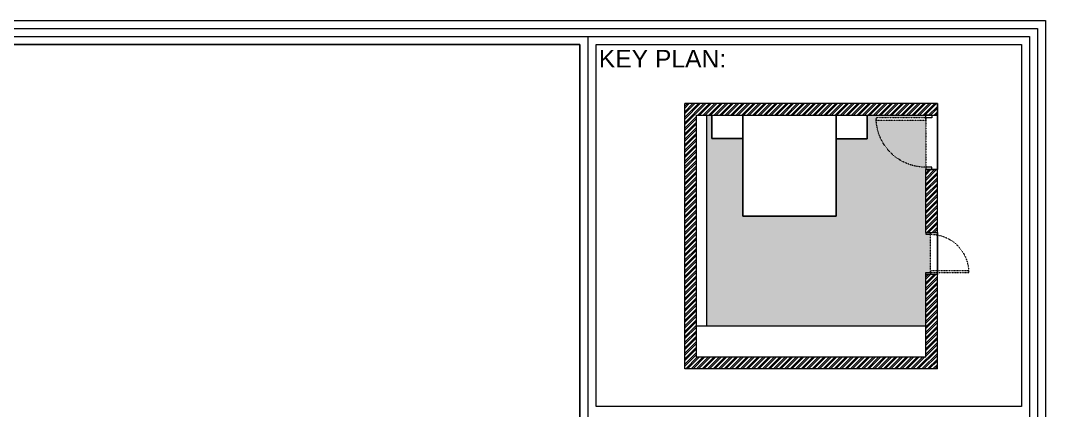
# Model space of a CAD drawing. Header units: inches. Extents: x 213 to 17763, y -4830 to 1802.
# Drawn here: x 6856.7 to 7344.7, y 1227.8 to 1413.7 of the extents above; entities that cross this region are included whole.
import ezdxf

# ---------------------------------------------------------------- set-up
doc = ezdxf.new("R2010")
doc.units = ezdxf.units.IN
doc.header["$MEASUREMENT"] = 0
for name, pattern in [('AUDIT_D_060311083008-3', [0]), ('DASHED2', [0.375, 0.25, -0.125]), ('HIDDEN', [0.375, 0.25, -0.125])]:
    doc.linetypes.add(name, pattern=pattern)
for name, color, linetype in [('.', 30, 'Continuous'), ('A-DOOR', 251, 'AUDIT_D_060311083008-3'), ('A-Door-Frame', 1, 'Continuous'), ('A-Door-Swing', 8, 'HIDDEN'), ('PDF2_0', 7, 'Continuous'), ('PDF2_MK. HATCH', 7, 'Continuous'), ('PDF2_Text', 1, 'Continuous')]:
    doc.layers.add(name, color=color, linetype=linetype)
doc.layers.add('PDF2_MK. KITCHEN ESSENTAILS', color=7, linetype='Continuous', true_color=0x767676)
doc.layers.add('ROD', color=7, linetype='Continuous', lineweight=9)
doc.styles.add('PDF Arial', font='arial.ttf')

# ---------------------------------------------------------------- blocks, each defined once
blk = doc.blocks.new('*U34')
at = {"layer": 'A-Door-Frame', "lineweight": 5}
for p, q in [((0, -100), (0, 0)), ((900, -100), (900, 0))]:
    blk.add_line(p, q, dxfattribs=at)
for points in [[(0, -100), (40, -100), (40, 0), (0, 0)], [(900, -100), (860, -100), (860, 0), (900, 0)]]:
    blk.add_lwpolyline(points, dxfattribs=at)
at = {"layer": 'A-Door-Swing', "linetype": 'DASHED2', "lineweight": 5}
blk.add_line((47, 0), (867, 0), dxfattribs=at)
blk.add_lwpolyline([(40, 0), (40, 820), (80, 820), (80, 0)], close=True, dxfattribs=at)
blk.add_arc((40, 0), 820, 360, 90, dxfattribs=at)
blk = doc.blocks.new('OIUHYGFD')
at = {"layer": '.'}
h = blk.add_hatch(dxfattribs=at)
h.set_pattern_fill('ANSI32', color=1, scale=8)
h.set_pattern_definition([(45, (3614.9827, 510.5862), (-2.1213203, 2.1213203), []), (45, (3616.397, 510.5862), (-2.1213203, 2.1213203), [])])
h.paths.add_polyline_path([(6635.48, 1570.87), (6440.48, 1570.87), (6440.48, 1365.87), (6635.48, 1365.87), (6635.48, 1438.87), (6626.48, 1438.87), (6626.48, 1374.87), (6449.48, 1374.87), (6449.48, 1561.87), (6635.48, 1561.87)])
h.paths.add_polyline_path([(6635.48, 1519.87), (6626.48, 1519.87), (6626.48, 1511.87), (6626.48, 1471.37), (6635.48, 1471.37)], flags=17)
at = {"layer": '.', "true_color": 0xf7f281}
h = blk.add_hatch(color=51, dxfattribs=at)
h.dxf.hatch_style = 1
h.paths.add_polyline_path([(6630.09, 1469.92), (6626.48, 1469.92), (6626.48, 1471.37), (6626.48, 1511.87), (6626.48, 1519.87), (6626.48, 1521.73, -0.399992), (6588.26, 1558.13), (6588.21, 1558.13), (6588.21, 1560), (6626.48, 1560), (6626.48, 1561.87), (6581.27, 1561.87), (6581.27, 1543.57), (6557.27, 1543.57), (6557.27, 1483.88), (6485.27, 1483.88), (6485.27, 1543.87), (6461.27, 1543.87), (6461.27, 1561.87), (6457.48, 1561.87), (6457.48, 1398.87), (6626.48, 1398.87), (6626.48, 1438.87), (6626.48, 1440.31), (6630.09, 1440.31), (6630.09, 1441.76)])
h.paths.add_polyline_path([(6626.48, 1558.13), (6588.26, 1558.13, 0.399992), (6626.48, 1521.73)], flags=17)
for p, q in [((6635.48, 1561.87), (6635.48, 1570.87)), ((6461.27, 1561.87), (6461.27, 1543.87)), ((6485.27, 1561.87), (6485.27, 1483.88)), ((6557.27, 1483.88), (6557.27, 1561.87)), ((6581.27, 1543.57), (6581.27, 1561.87)), ((6635.48, 1561.87), (6635.48, 1519.87)), ((6461.27, 1543.87), (6485.27, 1543.87)), ((6581.27, 1543.57), (6557.27, 1543.57)), ((6626.48, 1519.87), (6635.48, 1519.87)), ((6485.27, 1483.88), (6557.27, 1483.88)), ((6635.48, 1438.87), (6635.48, 1471.37))]:
    blk.add_line(p, q)
at = {"layer": 'ROD'}
for p, q in [((6440.48, 1365.87), (6440.48, 1570.87)), ((6635.48, 1570.87), (6440.48, 1570.87)), ((6449.48, 1374.87), (6449.48, 1561.87)), ((6449.48, 1561.87), (6635.48, 1561.87)), ((6457.48, 1398.87), (6457.48, 1561.87)), ((6626.48, 1511.87), (6626.48, 1519.87)), ((6635.48, 1471.37), (6635.48, 1519.87)), ((6626.48, 1471.37), (6626.48, 1511.87)), ((6626.48, 1374.87), (6626.48, 1438.87)), ((6635.48, 1365.87), (6635.48, 1438.87)), ((6626.48, 1398.87), (6449.48, 1398.87)), ((6626.48, 1374.87), (6449.48, 1374.87)), ((6635.48, 1365.87), (6440.48, 1365.87))]:
    blk.add_line(p, q, dxfattribs=at)
for points in [[(6626.48, 1471.37), (6635.48, 1471.37)], [(6635.48, 1438.87), (6626.48, 1438.87)]]:
    blk.add_lwpolyline(points, dxfattribs=at)
at = {"layer": 'A-DOOR', "lineweight": 5}
for p, xscale, yscale, zscale, rotation in [((6626.48, 1561.87), -0.04666663502872134, 0.04666663502872134, 0.04666663502872134, 90), ((6630.09, 1438.87), -0.03611111111109516, 0.03611111111109516, 0.03611111111109516, 270)]:
    blk.add_blockref('*U34', p, dxfattribs=dict(at, xscale=xscale, yscale=yscale, zscale=zscale, rotation=rotation))

msp = doc.modelspace()

# ---------------------------------------------------------------- linework, layer by layer
at = {"layer": 'PDF2_0', "lineweight": 5}
msp.add_lwpolyline([(7115.82, 520.91), (6085.57, 520.91), (6085.57, 1413.74), (7344.75, 1413.74), (7344.75, 749.84, -0.414214)], format="xyb", close=True, dxfattribs=at)
for points in [[(7115.82, 524.69), (6089.35, 524.69), (6089.35, 1409.95), (7340.96, 1409.95), (7340.96, 749.84, -0.414214), (7115.82, 524.69)], [(7115.82, 528.51), (6093.17, 528.51), (6093.17, 1406.14), (7337.14, 1406.14), (7337.14, 749.84, -0.414214), (7115.82, 528.51)]]:
    msp.add_lwpolyline(points, format="xyb", dxfattribs=at)
for points in [[(6096.99, 1402.32), (7123.08, 1402.32), (7123.08, 556.35), (6096.99, 556.35)], [(7130.71, 1402.32), (7333.33, 1402.32), (7333.33, 1229.74), (7130.71, 1229.74)]]:
    msp.add_lwpolyline(points, close=True, dxfattribs=at)
at = {"layer": 'PDF2_MK. HATCH', "lineweight": 5}
msp.add_lwpolyline([(7126.89, 1406.14), (7126.89, 528.8)], dxfattribs=at)
at = {"layer": 'PDF2_MK. KITCHEN ESSENTAILS', "lineweight": 5}
msp.add_lwpolyline([(6096.99, 556.35), (7123.08, 556.35), (7123.08, 1402.32), (6096.99, 1402.32)], close=True, dxfattribs=at)

# ---------------------------------------------------------------- block references
at = {"xscale": 0.6167262733110438, "yscale": 0.6167262733110438, "zscale": 0.6167262733110438}
msp.add_blockref('OIUHYGFD', (3200.97, 405.31), dxfattribs=at)

# ---------------------------------------------------------------- texts
at = {"layer": 'PDF2_Text', "color": 7, "lineweight": 5, "insert": (7132.05, 1391.34), "char_height": 8.395, "attachment_point": 7, "style": 'PDF Arial'}
msp.add_mtext('KEY PLAN:', dxfattribs=at)

doc.saveas('drawing.dxf')
